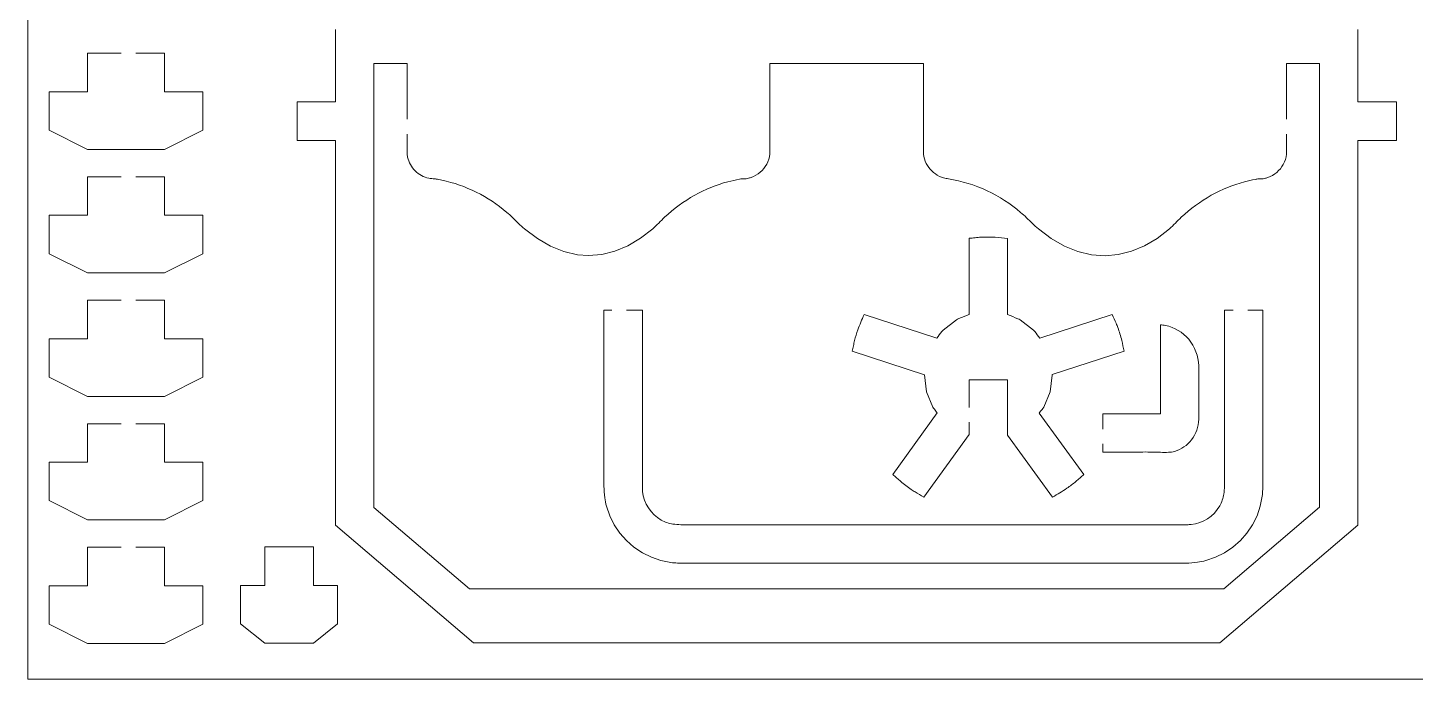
# Model space of a CAD drawing. Header units: centimetres. Extents: x -17.9 to 31.7, y -34.2 to -8.9.
# Drawn here: x -17.91 to -8.49, y -34.15 to -29.73 of the extents above; entities that cross this region are included whole.
import ezdxf

# ---------------------------------------------------------------- set-up
doc = ezdxf.new("R2010")
doc.units = ezdxf.units.CM
doc.header["$MEASUREMENT"] = 0
doc.layers.add('Layer 1', color=7, linetype='Continuous')

msp = doc.modelspace()

# ---------------------------------------------------------------- linework, layer by layer
at = {"layer": 'Layer 1', "color": 250, "lineweight": 20}
for points in [[(-17.90561, -34.15394), (-17.90561, -34.15394), (-17.90561, -8.92394), (-17.90561, -8.92394)], [(-17.90561, -34.15394), (-17.90561, -34.15394), (31.68436, -34.15394), (31.68436, -34.15394)]]:
    msp.add_open_spline(points, degree=3, dxfattribs=at)
at = {"layer": 'Layer 1', "color": 250, "lineweight": 9}
for points, knots in [([(-15.81716, -29.74505), (-15.81716, -29.74505), (-15.81717, -30.23624), (-15.81717, -30.23624), (-15.81717, -30.23624), (-15.81717, -30.23624), (-16.07814, -30.23624), (-16.07814, -30.23624), (-16.07814, -30.23624), (-16.07814, -30.23624), (-16.07815, -30.49723), (-16.07815, -30.49723), (-16.07815, -30.49723), (-16.07815, -30.49723), (-15.81717, -30.49723), (-15.81717, -30.49723), (-15.81717, -30.49723), (-15.81717, -30.49723), (-15.81715, -33.1077), (-15.81715, -33.1077), (-15.81715, -33.1077), (-15.81715, -33.1077), (-14.88036, -33.90772), (-14.88036, -33.90772), (-14.88036, -33.90772), (-14.88036, -33.90772), (-9.81631, -33.90771), (-9.81631, -33.90771), (-9.81631, -33.90771), (-9.81631, -33.90771), (-8.87962, -33.1077), (-8.87962, -33.1077), (-8.87962, -33.1077), (-8.87962, -33.1077), (-8.87966, -30.49736), (-8.87966, -30.49736), (-8.87966, -30.49736), (-8.87966, -30.49736), (-8.61867, -30.49736), (-8.61867, -30.49736), (-8.61867, -30.49736), (-8.61867, -30.49736), (-8.61867, -30.23635), (-8.61867, -30.23635), (-8.61867, -30.23635), (-8.61867, -30.23635), (-8.87966, -30.23635), (-8.87966, -30.23635), (-8.87966, -30.23635), (-8.87966, -30.23635), (-8.87965, -29.74505), (-8.87965, -29.74505)], [0, 0, 0, 0, 0.0714286, 0.0714286, 0.0714286, 0.0714286, 0.1428571, 0.1428571, 0.1428571, 0.1428571, 0.2142857, 0.2142857, 0.2142857, 0.2142857, 0.2857143, 0.2857143, 0.2857143, 0.2857143, 0.3571429, 0.3571429, 0.3571429, 0.3571429, 0.4285714, 0.4285714, 0.4285714, 0.4285714, 0.5, 0.5, 0.5, 0.5, 0.5714286, 0.5714286, 0.5714286, 0.5714286, 0.6428571, 0.6428571, 0.6428571, 0.6428571, 0.7142857, 0.7142857, 0.7142857, 0.7142857, 0.7857143, 0.7857143, 0.7857143, 0.7857143, 0.8571429, 0.8571429, 0.8571429, 0.8571429, 1, 1, 1, 1]), ([(-17.27177, -29.90663), (-17.27177, -29.90663), (-17.50059, -29.90663), (-17.50059, -29.90663), (-17.50059, -29.90663), (-17.50059, -29.90663), (-17.50059, -30.16761), (-17.50059, -30.16761), (-17.50059, -30.16761), (-17.50059, -30.16761), (-17.76032, -30.16761), (-17.76032, -30.16761), (-17.76032, -30.16761), (-17.76032, -30.16761), (-17.76032, -30.42859), (-17.76032, -30.42859), (-17.76032, -30.42859), (-17.76032, -30.42859), (-17.49933, -30.55909), (-17.49933, -30.55909), (-17.49933, -30.55909), (-17.49933, -30.55909), (-16.97862, -30.55909), (-16.97862, -30.55909), (-16.97862, -30.55909), (-16.97862, -30.55909), (-16.71764, -30.42859), (-16.71764, -30.42859)], [0, 0, 0, 0, 0.125, 0.125, 0.125, 0.125, 0.25, 0.25, 0.25, 0.25, 0.375, 0.375, 0.375, 0.375, 0.5, 0.5, 0.5, 0.5, 0.625, 0.625, 0.625, 0.625, 0.75, 0.75, 0.75, 0.75, 1, 1, 1, 1]), ([(-16.71764, -30.42859), (-16.71764, -30.42859), (-16.71764, -30.16759), (-16.71764, -30.16759), (-16.71764, -30.16759), (-16.71764, -30.16759), (-16.97862, -30.16759), (-16.97862, -30.16759), (-16.97862, -30.16759), (-16.97862, -30.16759), (-16.97862, -29.90663), (-16.97862, -29.90663), (-16.97862, -29.90663), (-16.97862, -29.90663), (-17.17177, -29.90663), (-17.17177, -29.90663)], [0, 0, 0, 0, 0.2, 0.2, 0.2, 0.2, 0.4, 0.4, 0.4, 0.4, 0.6, 0.6, 0.6, 0.6, 1, 1, 1, 1]), ([(-15.5563, -29.97533), (-15.5563, -29.97533), (-15.5562, -32.98754), (-15.5562, -32.98754), (-15.5562, -32.98754), (-15.5562, -32.98754), (-14.90808, -33.54092), (-14.90808, -33.54092), (-14.90808, -33.54092), (-14.90808, -33.54092), (-9.78875, -33.54085), (-9.78875, -33.54085), (-9.78875, -33.54085), (-9.78875, -33.54085), (-9.14061, -32.98738), (-9.14061, -32.98738), (-9.14061, -32.98738), (-9.14061, -32.98738), (-9.14066, -29.976), (-9.14066, -29.976), (-9.14066, -29.976), (-9.14066, -29.976), (-9.36486, -29.976), (-9.36486, -29.976), (-9.36486, -29.976), (-9.36486, -29.976), (-9.36488, -30.35414), (-9.36488, -30.35414)], [0, 0, 0, 0, 0.125, 0.125, 0.125, 0.125, 0.25, 0.25, 0.25, 0.25, 0.375, 0.375, 0.375, 0.375, 0.5, 0.5, 0.5, 0.5, 0.625, 0.625, 0.625, 0.625, 0.75, 0.75, 0.75, 0.75, 1, 1, 1, 1]), ([(-15.33184, -30.35414), (-15.33184, -30.35414), (-15.33186, -29.97533), (-15.33186, -29.97533), (-15.33186, -29.97533), (-15.33186, -29.97533), (-15.5563, -29.97533), (-15.5563, -29.97533)], [0, 0, 0, 0, 0.3333333, 0.3333333, 0.3333333, 0.3333333, 1, 1, 1, 1]), ([(-9.36488, -30.45414), (-9.36488, -30.45414), (-9.36489, -30.59042), (-9.36489, -30.59042), (-9.36489, -30.59042), (-9.36693, -30.61499), (-9.37412, -30.63885), (-9.38601, -30.66045), (-9.38601, -30.66045), (-9.40899, -30.70218), (-9.44662, -30.73392), (-9.49162, -30.74954), (-9.49162, -30.74954), (-9.49866, -30.75199), (-9.50584, -30.75398), (-9.51313, -30.75551), (-9.51313, -30.75551), (-9.51981, -30.75693), (-9.52659, -30.75787), (-9.5334, -30.75835), (-9.5334, -30.75835), (-9.53646, -30.75856), (-9.53954, -30.75855), (-9.5426, -30.75831), (-9.5426, -30.75831), (-9.54565, -30.75809), (-9.54873, -30.7581), (-9.55178, -30.75839), (-9.55178, -30.75839), (-9.56031, -30.75919), (-9.56878, -30.76044), (-9.57717, -30.76215), (-9.57717, -30.76215), (-9.60129, -30.76706), (-9.62526, -30.77267), (-9.64904, -30.77897), (-9.64904, -30.77897), (-9.72778, -30.79981), (-9.80357, -30.8305), (-9.87463, -30.87029), (-9.87463, -30.87029), (-9.94831, -30.91156), (-10.0167, -30.96162), (-10.07832, -31.01937), (-10.07832, -31.01937), (-10.09197, -31.03219), (-10.1053, -31.04533), (-10.11827, -31.05883), (-10.11827, -31.05883), (-10.13125, -31.07233), (-10.14484, -31.08522), (-10.15898, -31.09749), (-10.15898, -31.09749), (-10.15898, -31.09749), (-10.24263, -31.16224), (-10.24263, -31.16224), (-10.24263, -31.16224), (-10.24263, -31.16224), (-10.32868, -31.21317), (-10.32868, -31.21317), (-10.32868, -31.21317), (-10.32868, -31.21317), (-10.41658, -31.24999), (-10.41658, -31.24999), (-10.41658, -31.24999), (-10.41658, -31.24999), (-10.50577, -31.27242), (-10.50577, -31.27242), (-10.50577, -31.27242), (-10.50577, -31.27242), (-10.59564, -31.28034), (-10.59564, -31.28034), (-10.59564, -31.28034), (-10.59564, -31.28034), (-10.68817, -31.27348), (-10.68817, -31.27348), (-10.68817, -31.27348), (-10.68817, -31.27348), (-10.7802, -31.25168), (-10.7802, -31.25168), (-10.7802, -31.25168), (-10.7802, -31.25168), (-10.87112, -31.21509), (-10.87112, -31.21509), (-10.87112, -31.21509), (-10.87112, -31.21509), (-10.96035, -31.16392), (-10.96035, -31.16392), (-10.96035, -31.16392), (-10.96035, -31.16392), (-11.04728, -31.09856), (-11.04728, -31.09856), (-11.04728, -31.09856), (-11.06203, -31.08613), (-11.0762, -31.07303), (-11.08974, -31.05931), (-11.08974, -31.05931), (-11.1149, -31.03382), (-11.14106, -31.00935), (-11.16817, -30.98596), (-11.16817, -30.98596), (-11.23703, -30.92655), (-11.31379, -30.87697), (-11.39625, -30.83864), (-11.39625, -30.83864), (-11.47937, -30.80001), (-11.5674, -30.77299), (-11.65788, -30.75835), (-11.65788, -30.75835), (-11.66903, -30.75655), (-11.68009, -30.75428), (-11.69105, -30.75158), (-11.69105, -30.75158), (-11.70085, -30.74916), (-11.71039, -30.74574), (-11.71949, -30.74137), (-11.71949, -30.74137), (-11.75811, -30.72287), (-11.78949, -30.69202), (-11.80865, -30.6537), (-11.80865, -30.6537), (-11.81854, -30.63394), (-11.82456, -30.61246), (-11.82638, -30.59042), (-11.82638, -30.59042), (-11.82638, -30.59042), (-11.82642, -29.976), (-11.82642, -29.976), (-11.82642, -29.976), (-11.82642, -29.976), (-12.8703, -29.97533), (-12.8703, -29.97533), (-12.8703, -29.97533), (-12.8703, -29.97533), (-12.87034, -30.58976), (-12.87034, -30.58976), (-12.87034, -30.58976), (-12.87237, -30.61433), (-12.87956, -30.63818), (-12.89145, -30.65978), (-12.89145, -30.65978), (-12.91444, -30.70151), (-12.95206, -30.73325), (-12.99707, -30.74887), (-12.99707, -30.74887), (-13.00488, -30.75159), (-13.01282, -30.75385), (-13.02088, -30.75566), (-13.02088, -30.75566), (-13.0268, -30.757), (-13.03281, -30.75786), (-13.03886, -30.75827), (-13.03886, -30.75827), (-13.04192, -30.75848), (-13.045, -30.75838), (-13.04804, -30.75797), (-13.04804, -30.75797), (-13.05109, -30.75757), (-13.05417, -30.75749), (-13.05723, -30.75772), (-13.05723, -30.75772), (-13.06364, -30.75822), (-13.07001, -30.75908), (-13.07631, -30.76031), (-13.07631, -30.76031), (-13.10256, -30.76546), (-13.12863, -30.77145), (-13.15448, -30.7783), (-13.15448, -30.7783), (-13.23322, -30.79915), (-13.30901, -30.82983), (-13.38007, -30.86962), (-13.38007, -30.86962), (-13.45375, -30.91088), (-13.52215, -30.96094), (-13.58376, -31.0187), (-13.58376, -31.0187), (-13.59741, -31.03151), (-13.61073, -31.04466), (-13.62371, -31.05816), (-13.62371, -31.05816), (-13.6367, -31.07166), (-13.65028, -31.08455), (-13.66443, -31.09682), (-13.66443, -31.09682), (-13.66443, -31.09682), (-13.74806, -31.16157), (-13.74806, -31.16157), (-13.74806, -31.16157), (-13.74806, -31.16157), (-13.83412, -31.2125), (-13.83412, -31.2125), (-13.83412, -31.2125), (-13.83412, -31.2125), (-13.92203, -31.24931), (-13.92203, -31.24931), (-13.92203, -31.24931), (-13.92203, -31.24931), (-14.0112, -31.27175), (-14.0112, -31.27175), (-14.0112, -31.27175), (-14.0112, -31.27175), (-14.10108, -31.27968), (-14.10108, -31.27968), (-14.10108, -31.27968), (-14.10108, -31.27968), (-14.17524, -31.27336), (-14.17524, -31.27336), (-14.17524, -31.27336), (-14.17524, -31.27336), (-14.26727, -31.25157), (-14.26727, -31.25157), (-14.26727, -31.25157), (-14.26727, -31.25157), (-14.3582, -31.21497), (-14.3582, -31.21497), (-14.3582, -31.21497), (-14.3582, -31.21497), (-14.44742, -31.16382), (-14.44742, -31.16382), (-14.44742, -31.16382), (-14.44742, -31.16382), (-14.53435, -31.09844), (-14.53435, -31.09844), (-14.53435, -31.09844), (-14.5491, -31.08601), (-14.56326, -31.07291), (-14.57682, -31.05918), (-14.57682, -31.05918), (-14.60197, -31.0337), (-14.62813, -31.00923), (-14.65524, -30.98584), (-14.65524, -30.98584), (-14.71807, -30.93163), (-14.78748, -30.88555), (-14.86183, -30.84869), (-14.86183, -30.84869), (-14.93618, -30.81184), (-15.01488, -30.78448), (-15.09606, -30.7673), (-15.09606, -30.7673), (-15.10879, -30.76461), (-15.12155, -30.76207), (-15.13434, -30.7597), (-15.13434, -30.7597), (-15.13785, -30.75905), (-15.1414, -30.75856), (-15.14494, -30.75823), (-15.14494, -30.75823), (-15.15154, -30.75763), (-15.15814, -30.75723), (-15.16475, -30.75706), (-15.16475, -30.75706), (-15.17138, -30.75689), (-15.17798, -30.75612), (-15.18446, -30.75475), (-15.18446, -30.75475), (-15.21936, -30.7474), (-15.25136, -30.73006), (-15.27658, -30.70485), (-15.27658, -30.70485), (-15.30236, -30.67906), (-15.3203, -30.64649), (-15.32831, -30.61092), (-15.32831, -30.61092), (-15.32924, -30.60678), (-15.33005, -30.6026), (-15.33075, -30.59841), (-15.33075, -30.59841), (-15.33075, -30.59554), (-15.33182, -30.59266), (-15.33182, -30.58975), (-15.33182, -30.58975), (-15.33182, -30.58975), (-15.33183, -30.45414), (-15.33183, -30.45414)], [0, 0, 0, 0, 0.0142857, 0.0142857, 0.0142857, 0.0142857, 0.0285714, 0.0285714, 0.0285714, 0.0285714, 0.0428571, 0.0428571, 0.0428571, 0.0428571, 0.0571429, 0.0571429, 0.0571429, 0.0571429, 0.0714286, 0.0714286, 0.0714286, 0.0714286, 0.0857143, 0.0857143, 0.0857143, 0.0857143, 0.1, 0.1, 0.1, 0.1, 0.1142857, 0.1142857, 0.1142857, 0.1142857, 0.1285714, 0.1285714, 0.1285714, 0.1285714, 0.1428571, 0.1428571, 0.1428571, 0.1428571, 0.1571429, 0.1571429, 0.1571429, 0.1571429, 0.1714286, 0.1714286, 0.1714286, 0.1714286, 0.1857143, 0.1857143, 0.1857143, 0.1857143, 0.2, 0.2, 0.2, 0.2, 0.2142857, 0.2142857, 0.2142857, 0.2142857, 0.2285714, 0.2285714, 0.2285714, 0.2285714, 0.2428571, 0.2428571, 0.2428571, 0.2428571, 0.2571429, 0.2571429, 0.2571429, 0.2571429, 0.2714286, 0.2714286, 0.2714286, 0.2714286, 0.2857143, 0.2857143, 0.2857143, 0.2857143, 0.3, 0.3, 0.3, 0.3, 0.3142857, 0.3142857, 0.3142857, 0.3142857, 0.3285714, 0.3285714, 0.3285714, 0.3285714, 0.3428571, 0.3428571, 0.3428571, 0.3428571, 0.3571429, 0.3571429, 0.3571429, 0.3571429, 0.3714286, 0.3714286, 0.3714286, 0.3714286, 0.3857143, 0.3857143, 0.3857143, 0.3857143, 0.4, 0.4, 0.4, 0.4, 0.4142857, 0.4142857, 0.4142857, 0.4142857, 0.4285714, 0.4285714, 0.4285714, 0.4285714, 0.4428571, 0.4428571, 0.4428571, 0.4428571, 0.4571429, 0.4571429, 0.4571429, 0.4571429, 0.4714286, 0.4714286, 0.4714286, 0.4714286, 0.4857143, 0.4857143, 0.4857143, 0.4857143, 0.5, 0.5, 0.5, 0.5, 0.5142857, 0.5142857, 0.5142857, 0.5142857, 0.5285714, 0.5285714, 0.5285714, 0.5285714, 0.5428571, 0.5428571, 0.5428571, 0.5428571, 0.5571429, 0.5571429, 0.5571429, 0.5571429, 0.5714286, 0.5714286, 0.5714286, 0.5714286, 0.5857143, 0.5857143, 0.5857143, 0.5857143, 0.6, 0.6, 0.6, 0.6, 0.6142857, 0.6142857, 0.6142857, 0.6142857, 0.6285714, 0.6285714, 0.6285714, 0.6285714, 0.6428571, 0.6428571, 0.6428571, 0.6428571, 0.6571429, 0.6571429, 0.6571429, 0.6571429, 0.6714286, 0.6714286, 0.6714286, 0.6714286, 0.6857143, 0.6857143, 0.6857143, 0.6857143, 0.7, 0.7, 0.7, 0.7, 0.7142857, 0.7142857, 0.7142857, 0.7142857, 0.7285714, 0.7285714, 0.7285714, 0.7285714, 0.7428571, 0.7428571, 0.7428571, 0.7428571, 0.7571429, 0.7571429, 0.7571429, 0.7571429, 0.7714286, 0.7714286, 0.7714286, 0.7714286, 0.7857143, 0.7857143, 0.7857143, 0.7857143, 0.8, 0.8, 0.8, 0.8, 0.8142857, 0.8142857, 0.8142857, 0.8142857, 0.8285714, 0.8285714, 0.8285714, 0.8285714, 0.8428571, 0.8428571, 0.8428571, 0.8428571, 0.8571429, 0.8571429, 0.8571429, 0.8571429, 0.8714286, 0.8714286, 0.8714286, 0.8714286, 0.8857143, 0.8857143, 0.8857143, 0.8857143, 0.9, 0.9, 0.9, 0.9, 0.9142857, 0.9142857, 0.9142857, 0.9142857, 0.9285714, 0.9285714, 0.9285714, 0.9285714, 0.9428571, 0.9428571, 0.9428571, 0.9428571, 0.9571429, 0.9571429, 0.9571429, 0.9571429, 0.9714286, 0.9714286, 0.9714286, 0.9714286, 1, 1, 1, 1]), ([(-17.27177, -30.74448), (-17.27177, -30.74448), (-17.50059, -30.74448), (-17.50059, -30.74448), (-17.50059, -30.74448), (-17.50059, -30.74448), (-17.50059, -31.00546), (-17.50059, -31.00546), (-17.50059, -31.00546), (-17.50059, -31.00546), (-17.76032, -31.00546), (-17.76032, -31.00546), (-17.76032, -31.00546), (-17.76032, -31.00546), (-17.76032, -31.26644), (-17.76032, -31.26644), (-17.76032, -31.26644), (-17.76032, -31.26644), (-17.49933, -31.39694), (-17.49933, -31.39694), (-17.49933, -31.39694), (-17.49933, -31.39694), (-16.97862, -31.39694), (-16.97862, -31.39694), (-16.97862, -31.39694), (-16.97862, -31.39694), (-16.71764, -31.26644), (-16.71764, -31.26644)], [0, 0, 0, 0, 0.125, 0.125, 0.125, 0.125, 0.25, 0.25, 0.25, 0.25, 0.375, 0.375, 0.375, 0.375, 0.5, 0.5, 0.5, 0.5, 0.625, 0.625, 0.625, 0.625, 0.75, 0.75, 0.75, 0.75, 1, 1, 1, 1]), ([(-16.71764, -31.26644), (-16.71764, -31.26644), (-16.71764, -31.00544), (-16.71764, -31.00544), (-16.71764, -31.00544), (-16.71764, -31.00544), (-16.97862, -31.00544), (-16.97862, -31.00544), (-16.97862, -31.00544), (-16.97862, -31.00544), (-16.97862, -30.74448), (-16.97862, -30.74448), (-16.97862, -30.74448), (-16.97862, -30.74448), (-17.17177, -30.74448), (-17.17177, -30.74448)], [0, 0, 0, 0, 0.2, 0.2, 0.2, 0.2, 0.4, 0.4, 0.4, 0.4, 0.6, 0.6, 0.6, 0.6, 1, 1, 1, 1]), ([(-11.51803, -32.31019), (-11.51803, -32.31019), (-11.51803, -32.12329), (-11.51803, -32.12329), (-11.51803, -32.12329), (-11.51803, -32.12329), (-11.25705, -32.12329), (-11.25705, -32.12329), (-11.25705, -32.12329), (-11.25705, -32.12329), (-11.25705, -32.49709), (-11.25705, -32.49709), (-11.25705, -32.49709), (-11.25705, -32.49709), (-10.95145, -32.91769), (-10.95145, -32.91769), (-10.95145, -32.91769), (-10.91825, -32.89892), (-10.88576, -32.87894), (-10.85402, -32.85778), (-10.85402, -32.85778), (-10.83287, -32.84368), (-10.8125, -32.82842), (-10.79303, -32.81208), (-10.79303, -32.81208), (-10.78395, -32.80447), (-10.77506, -32.79662), (-10.76635, -32.78857), (-10.76635, -32.78857), (-10.75765, -32.78052), (-10.74888, -32.77255), (-10.74006, -32.76464), (-10.74006, -32.76464), (-10.74006, -32.76464), (-11.04256, -32.34827), (-11.04256, -32.34827), (-11.04256, -32.34827), (-11.03591, -32.3396), (-11.02905, -32.33109), (-11.02201, -32.32274), (-11.02201, -32.32274), (-11.0182, -32.31824), (-11.01481, -32.31339), (-11.01186, -32.3083), (-11.01186, -32.3083), (-11.01186, -32.3083), (-10.96845, -32.20366), (-10.96845, -32.20366), (-10.96845, -32.20366), (-10.96845, -32.20366), (-10.9536, -32.09136), (-10.9536, -32.09136), (-10.9536, -32.09136), (-10.9536, -32.09136), (-10.95383, -32.08899), (-10.95383, -32.08899), (-10.95383, -32.08899), (-10.95383, -32.08899), (-10.95422, -32.08664), (-10.95422, -32.08664), (-10.95422, -32.08664), (-10.95422, -32.08664), (-10.466, -31.92729), (-10.466, -31.92729), (-10.466, -31.92729), (-10.47113, -31.90309), (-10.47654, -31.87897), (-10.48225, -31.85492), (-10.48225, -31.85492), (-10.48928, -31.82528), (-10.49806, -31.79607), (-10.50853, -31.76747), (-10.50853, -31.76747), (-10.51207, -31.7578), (-10.51587, -31.74822), (-10.51991, -31.73874), (-10.51991, -31.73874), (-10.52846, -31.71871), (-10.53725, -31.69877), (-10.5463, -31.67896), (-10.5463, -31.67896), (-10.5463, -31.67896), (-11.03829, -31.83954), (-11.03829, -31.83954), (-11.03829, -31.83954), (-11.04956, -31.82485), (-11.06063, -31.81), (-11.0715, -31.79501), (-11.0715, -31.79501), (-11.07422, -31.79127), (-11.07724, -31.78773), (-11.08051, -31.78444), (-11.08051, -31.78444), (-11.08051, -31.78444), (-11.17035, -31.71543), (-11.17035, -31.71543), (-11.17035, -31.71543), (-11.17579, -31.71229), (-11.18146, -31.70958), (-11.18732, -31.70733), (-11.18732, -31.70733), (-11.21074, -31.69833), (-11.23402, -31.68902), (-11.25718, -31.67941), (-11.25718, -31.67941), (-11.25718, -31.67941), (-11.2569, -31.16231), (-11.2569, -31.16231), (-11.2569, -31.16231), (-11.28488, -31.1596), (-11.31287, -31.15718), (-11.3409, -31.15505), (-11.3409, -31.15505), (-11.37278, -31.15263), (-11.4048, -31.15237), (-11.43672, -31.15431), (-11.43672, -31.15431), (-11.45019, -31.15512), (-11.46363, -31.15629), (-11.47702, -31.15782), (-11.47702, -31.15782), (-11.49043, -31.15935), (-11.50384, -31.16075), (-11.51726, -31.16204), (-11.51726, -31.16204), (-11.51726, -31.16204), (-11.51778, -31.67942), (-11.51778, -31.67942), (-11.51778, -31.67942), (-11.54086, -31.68895), (-11.56405, -31.69819), (-11.58737, -31.70713), (-11.58737, -31.70713), (-11.59321, -31.70937), (-11.59887, -31.71206), (-11.60429, -31.71518), (-11.60429, -31.71518), (-11.60429, -31.71518), (-11.69419, -31.78409), (-11.69419, -31.78409), (-11.69419, -31.78409), (-11.69755, -31.78744), (-11.70063, -31.79105), (-11.70343, -31.79488), (-11.70343, -31.79488), (-11.71455, -31.81019), (-11.72589, -31.82534), (-11.73742, -31.84035), (-11.73742, -31.84035), (-11.73742, -31.84035), (-12.2305, -31.67992), (-12.2305, -31.67992), (-12.2305, -31.67992), (-12.24591, -31.71382), (-12.26008, -31.74826), (-12.27294, -31.7832), (-12.27294, -31.7832), (-12.28157, -31.80664), (-12.28891, -31.83053), (-12.29491, -31.85476), (-12.29491, -31.85476), (-12.29792, -31.86694), (-12.30063, -31.87919), (-12.30301, -31.8915), (-12.30301, -31.8915), (-12.3054, -31.90381), (-12.30789, -31.91608), (-12.31048, -31.92835), (-12.31048, -31.92835), (-12.31048, -31.92835), (-11.82104, -32.08759), (-11.82104, -32.08759), (-11.82104, -32.08759), (-11.82104, -32.08759), (-11.80675, -32.20318), (-11.80675, -32.20318), (-11.80675, -32.20318), (-11.80675, -32.20318), (-11.76346, -32.30786), (-11.76346, -32.30786), (-11.76346, -32.30786), (-11.76059, -32.31284), (-11.75729, -32.31754), (-11.75359, -32.32194), (-11.75359, -32.32194), (-11.74673, -32.33009), (-11.74006, -32.33839), (-11.73359, -32.34684), (-11.73359, -32.34684), (-11.73359, -32.34684), (-12.03626, -32.76463), (-12.03626, -32.76463)], [0, 0, 0, 0, 0.0204082, 0.0204082, 0.0204082, 0.0204082, 0.0408163, 0.0408163, 0.0408163, 0.0408163, 0.0612245, 0.0612245, 0.0612245, 0.0612245, 0.0816327, 0.0816327, 0.0816327, 0.0816327, 0.1020408, 0.1020408, 0.1020408, 0.1020408, 0.122449, 0.122449, 0.122449, 0.122449, 0.1428571, 0.1428571, 0.1428571, 0.1428571, 0.1632653, 0.1632653, 0.1632653, 0.1632653, 0.1836735, 0.1836735, 0.1836735, 0.1836735, 0.2040816, 0.2040816, 0.2040816, 0.2040816, 0.2244898, 0.2244898, 0.2244898, 0.2244898, 0.244898, 0.244898, 0.244898, 0.244898, 0.2653061, 0.2653061, 0.2653061, 0.2653061, 0.2857143, 0.2857143, 0.2857143, 0.2857143, 0.3061224, 0.3061224, 0.3061224, 0.3061224, 0.3265306, 0.3265306, 0.3265306, 0.3265306, 0.3469388, 0.3469388, 0.3469388, 0.3469388, 0.3673469, 0.3673469, 0.3673469, 0.3673469, 0.3877551, 0.3877551, 0.3877551, 0.3877551, 0.4081633, 0.4081633, 0.4081633, 0.4081633, 0.4285714, 0.4285714, 0.4285714, 0.4285714, 0.4489796, 0.4489796, 0.4489796, 0.4489796, 0.4693878, 0.4693878, 0.4693878, 0.4693878, 0.4897959, 0.4897959, 0.4897959, 0.4897959, 0.5102041, 0.5102041, 0.5102041, 0.5102041, 0.5306122, 0.5306122, 0.5306122, 0.5306122, 0.5510204, 0.5510204, 0.5510204, 0.5510204, 0.5714286, 0.5714286, 0.5714286, 0.5714286, 0.5918367, 0.5918367, 0.5918367, 0.5918367, 0.6122449, 0.6122449, 0.6122449, 0.6122449, 0.6326531, 0.6326531, 0.6326531, 0.6326531, 0.6530612, 0.6530612, 0.6530612, 0.6530612, 0.6734694, 0.6734694, 0.6734694, 0.6734694, 0.6938776, 0.6938776, 0.6938776, 0.6938776, 0.7142857, 0.7142857, 0.7142857, 0.7142857, 0.7346939, 0.7346939, 0.7346939, 0.7346939, 0.755102, 0.755102, 0.755102, 0.755102, 0.7755102, 0.7755102, 0.7755102, 0.7755102, 0.7959184, 0.7959184, 0.7959184, 0.7959184, 0.8163265, 0.8163265, 0.8163265, 0.8163265, 0.8367347, 0.8367347, 0.8367347, 0.8367347, 0.8571429, 0.8571429, 0.8571429, 0.8571429, 0.877551, 0.877551, 0.877551, 0.877551, 0.8979592, 0.8979592, 0.8979592, 0.8979592, 0.9183673, 0.9183673, 0.9183673, 0.9183673, 0.9387755, 0.9387755, 0.9387755, 0.9387755, 0.9591837, 0.9591837, 0.9591837, 0.9591837, 1, 1, 1, 1]), ([(-17.27177, -31.58233), (-17.27177, -31.58233), (-17.50059, -31.58233), (-17.50059, -31.58233), (-17.50059, -31.58233), (-17.50059, -31.58233), (-17.50059, -31.84331), (-17.50059, -31.84331), (-17.50059, -31.84331), (-17.50059, -31.84331), (-17.76032, -31.84331), (-17.76032, -31.84331), (-17.76032, -31.84331), (-17.76032, -31.84331), (-17.76032, -32.10429), (-17.76032, -32.10429), (-17.76032, -32.10429), (-17.76032, -32.10429), (-17.49933, -32.23479), (-17.49933, -32.23479), (-17.49933, -32.23479), (-17.49933, -32.23479), (-16.97862, -32.23479), (-16.97862, -32.23479), (-16.97862, -32.23479), (-16.97862, -32.23479), (-16.71764, -32.10429), (-16.71764, -32.10429)], [0, 0, 0, 0, 0.125, 0.125, 0.125, 0.125, 0.25, 0.25, 0.25, 0.25, 0.375, 0.375, 0.375, 0.375, 0.5, 0.5, 0.5, 0.5, 0.625, 0.625, 0.625, 0.625, 0.75, 0.75, 0.75, 0.75, 1, 1, 1, 1]), ([(-16.71764, -32.10429), (-16.71764, -32.10429), (-16.71764, -31.84329), (-16.71764, -31.84329), (-16.71764, -31.84329), (-16.71764, -31.84329), (-16.97862, -31.84329), (-16.97862, -31.84329), (-16.97862, -31.84329), (-16.97862, -31.84329), (-16.97862, -31.58233), (-16.97862, -31.58233), (-16.97862, -31.58233), (-16.97862, -31.58233), (-17.17177, -31.58233), (-17.17177, -31.58233)], [0, 0, 0, 0, 0.2, 0.2, 0.2, 0.2, 0.4, 0.4, 0.4, 0.4, 0.6, 0.6, 0.6, 0.6, 1, 1, 1, 1]), ([(-13.94329, -31.65028), (-13.94329, -31.65028), (-13.99618, -31.65028), (-13.99618, -31.65028), (-13.99618, -31.65028), (-13.99618, -31.65028), (-13.99618, -32.8444), (-13.99618, -32.8444), (-13.99618, -32.8444), (-13.99533, -32.87039), (-13.9932, -32.89633), (-13.9898, -32.92212), (-13.9898, -32.92212), (-13.98725, -32.94147), (-13.98344, -32.96064), (-13.97839, -32.97949), (-13.97839, -32.97949), (-13.97839, -32.97949), (-13.95645, -33.04415), (-13.95645, -33.04415), (-13.95645, -33.04415), (-13.95645, -33.04415), (-13.92625, -33.10538), (-13.92625, -33.10538), (-13.92625, -33.10538), (-13.92625, -33.10538), (-13.88832, -33.16216), (-13.88832, -33.16216), (-13.88832, -33.16216), (-13.88832, -33.16216), (-13.84329, -33.21349), (-13.84329, -33.21349), (-13.84329, -33.21349), (-13.84329, -33.21349), (-13.79196, -33.25851), (-13.79196, -33.25851), (-13.79196, -33.25851), (-13.79196, -33.25851), (-13.73519, -33.29643), (-13.73519, -33.29643), (-13.73519, -33.29643), (-13.73519, -33.29643), (-13.67396, -33.32664), (-13.67396, -33.32664), (-13.67396, -33.32664), (-13.67396, -33.32664), (-13.6093, -33.34858), (-13.6093, -33.34858), (-13.6093, -33.34858), (-13.6093, -33.34858), (-13.54234, -33.3619), (-13.54234, -33.3619), (-13.54234, -33.3619), (-13.53481, -33.36289), (-13.52725, -33.36364), (-13.51968, -33.36414), (-13.51968, -33.36414), (-13.50453, -33.36513), (-13.48938, -33.36587), (-13.47421, -33.36636), (-13.47421, -33.36636), (-13.47421, -33.36636), (-10.04652, -33.36637), (-10.04652, -33.36637), (-10.04652, -33.36637), (-10.02052, -33.36552), (-9.99459, -33.36339), (-9.9688, -33.36), (-9.9688, -33.36), (-9.94944, -33.35745), (-9.93028, -33.35364), (-9.91142, -33.34858), (-9.91142, -33.34858), (-9.91142, -33.34858), (-9.84677, -33.32664), (-9.84677, -33.32664), (-9.84677, -33.32664), (-9.84677, -33.32664), (-9.78553, -33.29643), (-9.78553, -33.29643), (-9.78553, -33.29643), (-9.78553, -33.29643), (-9.72876, -33.25851), (-9.72876, -33.25851), (-9.72876, -33.25851), (-9.72876, -33.25851), (-9.67743, -33.21349), (-9.67743, -33.21349), (-9.67743, -33.21349), (-9.67743, -33.21349), (-9.63241, -33.16216), (-9.63241, -33.16216), (-9.63241, -33.16216), (-9.63241, -33.16216), (-9.59448, -33.10538), (-9.59448, -33.10538), (-9.59448, -33.10538), (-9.59448, -33.10538), (-9.56428, -33.04415), (-9.56428, -33.04415), (-9.56428, -33.04415), (-9.56428, -33.04415), (-9.54233, -32.97949), (-9.54233, -32.97949), (-9.54233, -32.97949), (-9.54233, -32.97949), (-9.52901, -32.91254), (-9.52901, -32.91254), (-9.52901, -32.91254), (-9.52802, -32.90501), (-9.52678, -32.89744), (-9.52678, -32.88987), (-9.52678, -32.88987), (-9.52579, -32.87473), (-9.52454, -32.85956), (-9.52454, -32.8444), (-9.52454, -32.8444), (-9.52454, -32.8444), (-9.52454, -31.65028), (-9.52454, -31.65028)], [0, 0, 0, 0, 0.0322581, 0.0322581, 0.0322581, 0.0322581, 0.0645161, 0.0645161, 0.0645161, 0.0645161, 0.0967742, 0.0967742, 0.0967742, 0.0967742, 0.1290323, 0.1290323, 0.1290323, 0.1290323, 0.1612903, 0.1612903, 0.1612903, 0.1612903, 0.1935484, 0.1935484, 0.1935484, 0.1935484, 0.2258065, 0.2258065, 0.2258065, 0.2258065, 0.2580645, 0.2580645, 0.2580645, 0.2580645, 0.2903226, 0.2903226, 0.2903226, 0.2903226, 0.3225806, 0.3225806, 0.3225806, 0.3225806, 0.3548387, 0.3548387, 0.3548387, 0.3548387, 0.3870968, 0.3870968, 0.3870968, 0.3870968, 0.4193548, 0.4193548, 0.4193548, 0.4193548, 0.4516129, 0.4516129, 0.4516129, 0.4516129, 0.483871, 0.483871, 0.483871, 0.483871, 0.516129, 0.516129, 0.516129, 0.516129, 0.5483871, 0.5483871, 0.5483871, 0.5483871, 0.5806452, 0.5806452, 0.5806452, 0.5806452, 0.6129032, 0.6129032, 0.6129032, 0.6129032, 0.6451613, 0.6451613, 0.6451613, 0.6451613, 0.6774194, 0.6774194, 0.6774194, 0.6774194, 0.7096774, 0.7096774, 0.7096774, 0.7096774, 0.7419355, 0.7419355, 0.7419355, 0.7419355, 0.7741935, 0.7741935, 0.7741935, 0.7741935, 0.8064516, 0.8064516, 0.8064516, 0.8064516, 0.8387097, 0.8387097, 0.8387097, 0.8387097, 0.8709677, 0.8709677, 0.8709677, 0.8709677, 0.9032258, 0.9032258, 0.9032258, 0.9032258, 0.9354839, 0.9354839, 0.9354839, 0.9354839, 1, 1, 1, 1]), ([(-9.72635, -31.65028), (-9.72635, -31.65028), (-9.78553, -31.65028), (-9.78553, -31.65028), (-9.78553, -31.65028), (-9.78553, -31.65028), (-9.78553, -32.8444), (-9.78553, -32.8444), (-9.78553, -32.8444), (-9.78553, -32.86218), (-9.78732, -32.87992), (-9.79006, -32.89749), (-9.79006, -32.89749), (-9.79441, -32.9254), (-9.80372, -32.95231), (-9.81753, -32.97695), (-9.81753, -32.97695), (-9.85771, -33.0486), (-9.93031, -33.09612), (-10.01204, -33.1043), (-10.01204, -33.1043), (-10.01204, -33.1043), (-10.01843, -33.10473), (-10.01843, -33.10473), (-10.01843, -33.10473), (-10.02779, -33.10502), (-10.03715, -33.10523), (-10.04652, -33.10538), (-10.04652, -33.10538), (-10.04652, -33.10538), (-13.47421, -33.10538), (-13.47421, -33.10538), (-13.47421, -33.10538), (-13.49199, -33.10511), (-13.50973, -33.10359), (-13.5273, -33.10085), (-13.5273, -33.10085), (-13.55522, -33.0965), (-13.58212, -33.0872), (-13.60676, -33.07337), (-13.60676, -33.07337), (-13.6784, -33.03321), (-13.72593, -32.9606), (-13.73411, -32.87888), (-13.73411, -32.87888), (-13.73411, -32.87888), (-13.73454, -32.87249), (-13.73454, -32.87249), (-13.73454, -32.87249), (-13.73454, -32.86314), (-13.73519, -32.85376), (-13.73519, -32.8444), (-13.73519, -32.8444), (-13.73519, -32.8444), (-13.73519, -31.65028), (-13.73519, -31.65028), (-13.73519, -31.65028), (-13.73519, -31.65028), (-13.84329, -31.65028), (-13.84329, -31.65028)], [0, 0, 0, 0, 0.0625, 0.0625, 0.0625, 0.0625, 0.125, 0.125, 0.125, 0.125, 0.1875, 0.1875, 0.1875, 0.1875, 0.25, 0.25, 0.25, 0.25, 0.3125, 0.3125, 0.3125, 0.3125, 0.375, 0.375, 0.375, 0.375, 0.4375, 0.4375, 0.4375, 0.4375, 0.5, 0.5, 0.5, 0.5, 0.5625, 0.5625, 0.5625, 0.5625, 0.625, 0.625, 0.625, 0.625, 0.6875, 0.6875, 0.6875, 0.6875, 0.75, 0.75, 0.75, 0.75, 0.8125, 0.8125, 0.8125, 0.8125, 0.875, 0.875, 0.875, 0.875, 1, 1, 1, 1]), ([(-10.22014, -31.74864), (-10.22014, -31.74864), (-10.22014, -32.35348), (-10.22014, -32.35348), (-10.22014, -32.35348), (-10.22014, -32.35348), (-10.61098, -32.35348), (-10.61098, -32.35348), (-10.61098, -32.35348), (-10.61098, -32.35348), (-10.61098, -32.45645), (-10.61098, -32.45645)], [0, 0, 0, 0, 0.25, 0.25, 0.25, 0.25, 0.5, 0.5, 0.5, 0.5, 1, 1, 1, 1]), ([(-10.61098, -32.55645), (-10.61098, -32.55645), (-10.61098, -32.61387), (-10.61098, -32.61387), (-10.61098, -32.61387), (-10.5263, -32.61387), (-10.44161, -32.61328), (-10.35693, -32.61214), (-10.35693, -32.61214), (-10.31132, -32.61153), (-10.26571, -32.6121), (-10.22014, -32.61386), (-10.22014, -32.61386), (-10.20166, -32.61457), (-10.18315, -32.61462), (-10.16467, -32.614), (-10.16467, -32.614), (-10.15077, -32.61354), (-10.13698, -32.61134), (-10.12362, -32.60749), (-10.12362, -32.60749), (-10.07783, -32.59428), (-10.03758, -32.56654), (-10.00893, -32.52845), (-10.00893, -32.52845), (-9.97873, -32.48832), (-9.96157, -32.43987), (-9.95977, -32.38968), (-9.95977, -32.38968), (-9.95977, -32.38968), (-9.95977, -32.02701), (-9.95977, -32.02701), (-9.95977, -32.02701), (-9.96183, -31.96121), (-9.98567, -31.89795), (-10.02754, -31.84714), (-10.02754, -31.84714), (-10.06769, -31.79844), (-10.12352, -31.76521), (-10.18548, -31.75316), (-10.18548, -31.75316), (-10.1912, -31.75204), (-10.19698, -31.7512), (-10.20277, -31.75063), (-10.20277, -31.75063), (-10.20857, -31.75006), (-10.21436, -31.7494), (-10.22014, -31.74864)], [0, 0, 0, 0, 0.0769231, 0.0769231, 0.0769231, 0.0769231, 0.1538462, 0.1538462, 0.1538462, 0.1538462, 0.2307692, 0.2307692, 0.2307692, 0.2307692, 0.3076923, 0.3076923, 0.3076923, 0.3076923, 0.3846154, 0.3846154, 0.3846154, 0.3846154, 0.4615385, 0.4615385, 0.4615385, 0.4615385, 0.5384615, 0.5384615, 0.5384615, 0.5384615, 0.6153846, 0.6153846, 0.6153846, 0.6153846, 0.6923077, 0.6923077, 0.6923077, 0.6923077, 0.7692308, 0.7692308, 0.7692308, 0.7692308, 0.8461538, 0.8461538, 0.8461538, 0.8461538, 1, 1, 1, 1]), ([(-17.27177, -32.42018), (-17.27177, -32.42018), (-17.50059, -32.42018), (-17.50059, -32.42018), (-17.50059, -32.42018), (-17.50059, -32.42018), (-17.50059, -32.68116), (-17.50059, -32.68116), (-17.50059, -32.68116), (-17.50059, -32.68116), (-17.76032, -32.68116), (-17.76032, -32.68116), (-17.76032, -32.68116), (-17.76032, -32.68116), (-17.76032, -32.94214), (-17.76032, -32.94214), (-17.76032, -32.94214), (-17.76032, -32.94214), (-17.49933, -33.07264), (-17.49933, -33.07264), (-17.49933, -33.07264), (-17.49933, -33.07264), (-16.97862, -33.07264), (-16.97862, -33.07264), (-16.97862, -33.07264), (-16.97862, -33.07264), (-16.71764, -32.94214), (-16.71764, -32.94214)], [0, 0, 0, 0, 0.125, 0.125, 0.125, 0.125, 0.25, 0.25, 0.25, 0.25, 0.375, 0.375, 0.375, 0.375, 0.5, 0.5, 0.5, 0.5, 0.625, 0.625, 0.625, 0.625, 0.75, 0.75, 0.75, 0.75, 1, 1, 1, 1]), ([(-16.71764, -32.94214), (-16.71764, -32.94214), (-16.71764, -32.68114), (-16.71764, -32.68114), (-16.71764, -32.68114), (-16.71764, -32.68114), (-16.97862, -32.68114), (-16.97862, -32.68114), (-16.97862, -32.68114), (-16.97862, -32.68114), (-16.97862, -32.42018), (-16.97862, -32.42018), (-16.97862, -32.42018), (-16.97862, -32.42018), (-17.17177, -32.42018), (-17.17177, -32.42018)], [0, 0, 0, 0, 0.2, 0.2, 0.2, 0.2, 0.4, 0.4, 0.4, 0.4, 0.6, 0.6, 0.6, 0.6, 1, 1, 1, 1]), ([(-12.03626, -32.76463), (-12.01839, -32.78063), (-12.00033, -32.79643), (-11.98209, -32.81201), (-11.98209, -32.81201), (-11.95947, -32.83134), (-11.93577, -32.84938), (-11.9111, -32.86604), (-11.9111, -32.86604), (-11.9024, -32.87193), (-11.89355, -32.87755), (-11.88454, -32.88295), (-11.88454, -32.88295), (-11.8648, -32.89477), (-11.8449, -32.90634), (-11.82487, -32.91767), (-11.82487, -32.91767), (-11.82487, -32.91767), (-11.51803, -32.49414), (-11.51803, -32.49414), (-11.51803, -32.49414), (-11.51803, -32.49414), (-11.51803, -32.41019), (-11.51803, -32.41019)], [0, 0, 0, 0, 0.1428571, 0.1428571, 0.1428571, 0.1428571, 0.2857143, 0.2857143, 0.2857143, 0.2857143, 0.4285714, 0.4285714, 0.4285714, 0.4285714, 0.5714286, 0.5714286, 0.5714286, 0.5714286, 0.7142857, 0.7142857, 0.7142857, 0.7142857, 1, 1, 1, 1]), ([(-17.27177, -33.25803), (-17.27177, -33.25803), (-17.50059, -33.25803), (-17.50059, -33.25803), (-17.50059, -33.25803), (-17.50059, -33.25803), (-17.50059, -33.51901), (-17.50059, -33.51901), (-17.50059, -33.51901), (-17.50059, -33.51901), (-17.76032, -33.51901), (-17.76032, -33.51901), (-17.76032, -33.51901), (-17.76032, -33.51901), (-17.76032, -33.77999), (-17.76032, -33.77999), (-17.76032, -33.77999), (-17.76032, -33.77999), (-17.49933, -33.91049), (-17.49933, -33.91049), (-17.49933, -33.91049), (-17.49933, -33.91049), (-16.97862, -33.91049), (-16.97862, -33.91049), (-16.97862, -33.91049), (-16.97862, -33.91049), (-16.71764, -33.77999), (-16.71764, -33.77999)], [0, 0, 0, 0, 0.125, 0.125, 0.125, 0.125, 0.25, 0.25, 0.25, 0.25, 0.375, 0.375, 0.375, 0.375, 0.5, 0.5, 0.5, 0.5, 0.625, 0.625, 0.625, 0.625, 0.75, 0.75, 0.75, 0.75, 1, 1, 1, 1]), ([(-16.71764, -33.77999), (-16.71764, -33.77999), (-16.71764, -33.51899), (-16.71764, -33.51899), (-16.71764, -33.51899), (-16.71764, -33.51899), (-16.97862, -33.51899), (-16.97862, -33.51899), (-16.97862, -33.51899), (-16.97862, -33.51899), (-16.97862, -33.25803), (-16.97862, -33.25803), (-16.97862, -33.25803), (-16.97862, -33.25803), (-17.17177, -33.25803), (-17.17177, -33.25803)], [0, 0, 0, 0, 0.2, 0.2, 0.2, 0.2, 0.4, 0.4, 0.4, 0.4, 0.6, 0.6, 0.6, 0.6, 1, 1, 1, 1]), ([(-15.96753, -33.25596), (-15.96753, -33.25596), (-16.29719, -33.25596), (-16.29719, -33.25596), (-16.29719, -33.25596), (-16.29719, -33.25596), (-16.29719, -33.51694), (-16.29719, -33.51694), (-16.29719, -33.51694), (-16.29719, -33.51694), (-16.46122, -33.51694), (-16.46122, -33.51694), (-16.46122, -33.51694), (-16.46122, -33.51694), (-16.46122, -33.77792), (-16.46122, -33.77792), (-16.46122, -33.77792), (-16.46122, -33.77792), (-16.29639, -33.90841), (-16.29639, -33.90841), (-16.29639, -33.90841), (-16.29639, -33.90841), (-15.96753, -33.90841), (-15.96753, -33.90841), (-15.96753, -33.90841), (-15.96753, -33.90841), (-15.80271, -33.77792), (-15.80271, -33.77792), (-15.80271, -33.77792), (-15.80271, -33.77792), (-15.80271, -33.5169), (-15.80271, -33.5169), (-15.80271, -33.5169), (-15.80271, -33.5169), (-15.96753, -33.5169), (-15.96753, -33.5169), (-15.96753, -33.5169), (-15.96753, -33.5169), (-15.96753, -33.25596), (-15.96753, -33.25596)], [0, 0, 0, 0, 0.0909091, 0.0909091, 0.0909091, 0.0909091, 0.1818182, 0.1818182, 0.1818182, 0.1818182, 0.2727273, 0.2727273, 0.2727273, 0.2727273, 0.3636364, 0.3636364, 0.3636364, 0.3636364, 0.4545455, 0.4545455, 0.4545455, 0.4545455, 0.5454545, 0.5454545, 0.5454545, 0.5454545, 0.6363636, 0.6363636, 0.6363636, 0.6363636, 0.7272727, 0.7272727, 0.7272727, 0.7272727, 0.8181818, 0.8181818, 0.8181818, 0.8181818, 1, 1, 1, 1])]:
    msp.add_open_spline(points, degree=3, knots=knots, dxfattribs=at)
msp.add_open_spline([(-9.52454, -31.65028), (-9.52454, -31.65028), (-9.62635, -31.65028), (-9.62635, -31.65028)], degree=3, dxfattribs=at)

doc.saveas('drawing.dxf')
